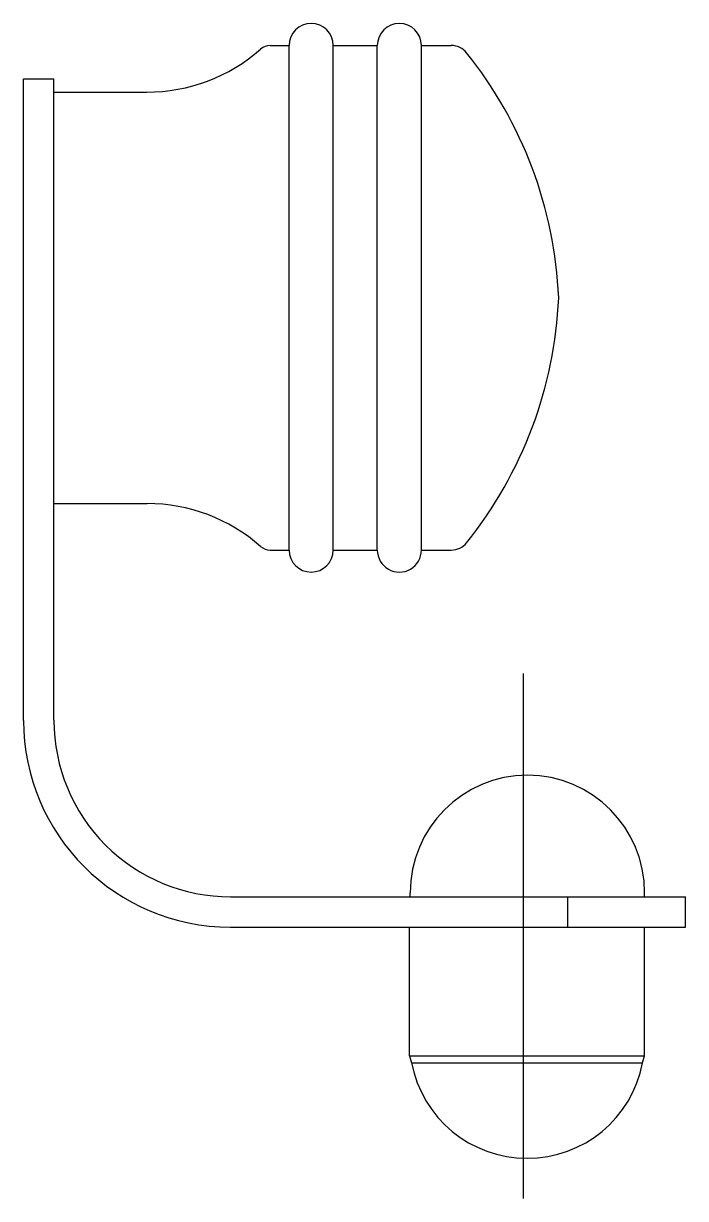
# Model space of a CAD drawing. Extents: x -366.621 to -366.553, y 0.702 to 0.822.
import ezdxf

# ---------------------------------------------------------------- set-up
doc = ezdxf.new("R2010")
doc.units = 0
doc.header["$LTSCALE"] = 0.2
doc.header["$MEASUREMENT"] = 0
doc.linetypes.add('AXES', pattern=[0.54, 0.3, -0.08, 0.08, -0.08])
doc.linetypes.add('CONTINU', pattern=[0])
doc.layers.get('0').update_dxf_attribs({"linetype": 'CONTINUOUS'})
doc.layers.add('DECA_EIXOS', color=5, linetype='AXES')

msp = doc.modelspace()

# ---------------------------------------------------------------- linework, layer by layer
at = {"linetype": 'CONTINU'}
for points in [[(-366.5889, 0.81966, 0.999921), (-366.5934, 0.81966)], [(-366.5799, 0.81966, 0.999954), (-366.5844, 0.81966)], [(-366.60792, 0.81491, 0.183226), (-366.59631, 0.81929)], [(-366.59532, 0.81966, 0.182693), (-366.59631, 0.81929)], [(-366.57529, 0.81891, 0.22711), (-366.57685, 0.81966)], [(-366.56589, 0.79391, 0.159226), (-366.57529, 0.81891)], [(-366.57529, 0.76891, 0.15922), (-366.56589, 0.79391)], [(-366.59632, 0.76853, 0.182675), (-366.60789, 0.77291)], [(-366.57685, 0.76816, 0.227097), (-366.57529, 0.76891)], [(-366.59632, 0.76853, 0.182667), (-366.59532, 0.76816)], [(-366.5934, 0.76816, 0.999961), (-366.5889, 0.76816)], [(-366.5844, 0.76816, 1.000503), (-366.5799, 0.76816)], [(-366.6205, 0.75077, 0.414213), (-366.5994, 0.72967)], [(-366.6174, 0.75078, 0.414666), (-366.59938, 0.73277)], [(-366.56908, 0.74518, 0.413433), (-366.58105, 0.73318)], [(-366.55712, 0.73318, 0.413358), (-366.56908, 0.74518)], [(-366.5809, 0.71582, 0.827183), (-366.55733, 0.71582)]]:
    msp.add_lwpolyline(points, format="xyb", dxfattribs=at)
for points in [[(-366.59532, 0.81966), (-366.5934, 0.81966)], [(-366.5934, 0.76816), (-366.5934, 0.81966)], [(-366.5889, 0.76816), (-366.5889, 0.81966)], [(-366.5889, 0.81966), (-366.5844, 0.81966)], [(-366.5844, 0.76816), (-366.5844, 0.81966)], [(-366.5799, 0.76816), (-366.5799, 0.81966)], [(-366.5799, 0.81966), (-366.57685, 0.81966)], [(-366.6205, 0.75077), (-366.6205, 0.81627)], [(-366.6205, 0.81627), (-366.6174, 0.81627)], [(-366.6174, 0.75078), (-366.6174, 0.81627)], [(-366.6174, 0.81491), (-366.60792, 0.81491)], [(-366.6174, 0.77291), (-366.60789, 0.77291)], [(-366.59532, 0.76816), (-366.5934, 0.76816)], [(-366.5889, 0.76816), (-366.5844, 0.76816)], [(-366.5799, 0.76816), (-366.57685, 0.76816)], [(-366.58105, 0.73277), (-366.58105, 0.73318)], [(-366.55712, 0.73277), (-366.55712, 0.73318)], [(-366.59938, 0.73277), (-366.55295, 0.73277)], [(-366.56495, 0.72967), (-366.56495, 0.73277)], [(-366.55295, 0.72967), (-366.55295, 0.73277)], [(-366.5994, 0.72967), (-366.55295, 0.72967)], [(-366.58112, 0.71652), (-366.58112, 0.72967)], [(-366.55712, 0.71652), (-366.55712, 0.72967)], [(-366.58112, 0.71652), (-366.5809, 0.71582)], [(-366.58112, 0.71652), (-366.55712, 0.71652)], [(-366.55733, 0.71582), (-366.55712, 0.71652)], [(-366.5809, 0.71582), (-366.55733, 0.71582)]]:
    msp.add_lwpolyline(points, dxfattribs=at)
at = {"layer": 'DECA_EIXOS'}
msp.add_lwpolyline([(-366.5695, 0.70197), (-366.5695, 0.75556)], dxfattribs=at)

doc.saveas('drawing.dxf')
